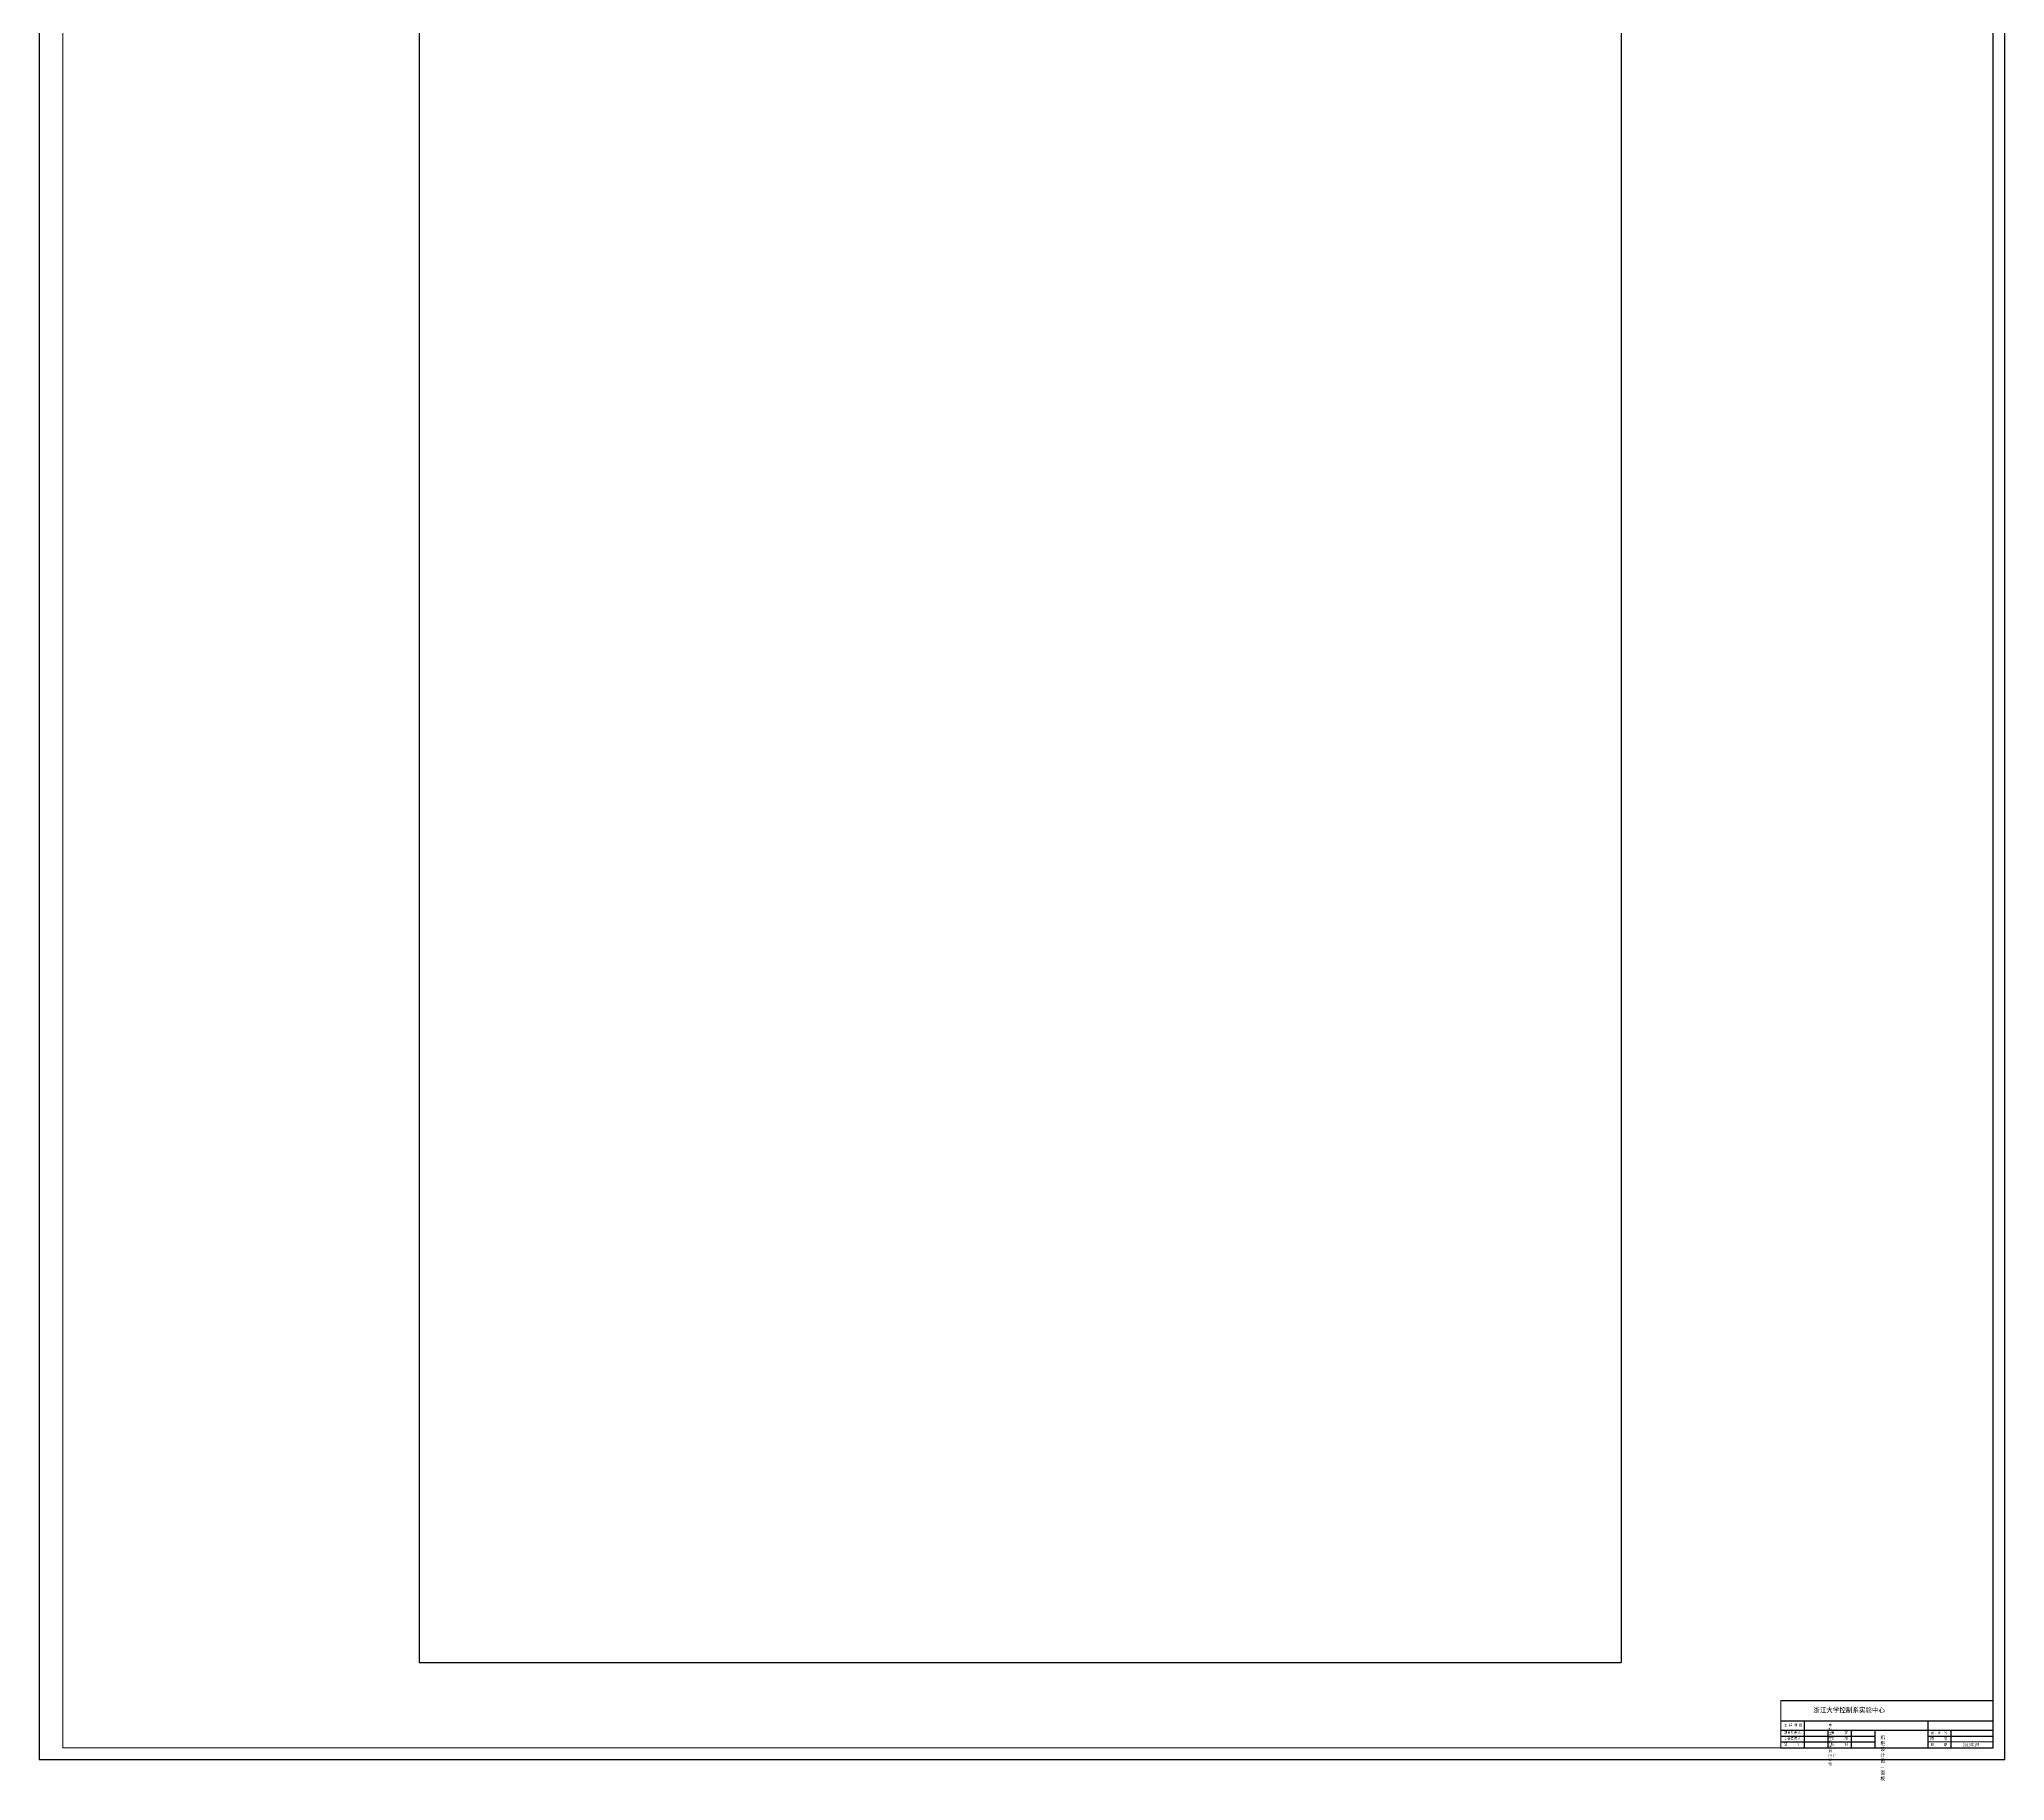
# Model space of a CAD drawing. Header units: millimetres. Extents: x 7991 to 14293, y 2067 to 5530.
# Drawn here: x 7991 to 8972, y 2919 to 3788 of the extents above; entities that cross this region are included whole.
import ezdxf

# ---------------------------------------------------------------- set-up
doc = ezdxf.new("R2010")
doc.units = ezdxf.units.MM
doc.layers.add('PUB_TITLE', color=7, linetype='Continuous')
doc.layers.add('TEL_TITLE', color=7, linetype='Continuous')
doc.styles.add('GB仿宋', font='FINDTXT', dxfattribs={"bigfont": 'FINDHZTXT'})
doc.styles.add('制表文字', font='FINDTXT', dxfattribs={"bigfont": 'FINDHZTXT'})

msp = doc.modelspace()

# ---------------------------------------------------------------- linework, layer by layer
for p, q in [((8180.47, 4577.805), (8180.47, 2977.805)), ((8780.47, 4577.805), (8780.47, 2977.805))]:
    msp.add_line(p, q)
at = {"color": 7}
msp.add_line((8180.47, 2977.805), (8780.47, 2977.805), dxfattribs=at)
at = {"layer": 'PUB_TITLE'}
for p, q in [((8966.038, 2958.734), (8966.038, 2935.214)), ((8860.198, 2948.738), (8966.038, 2948.738)), ((8860.198, 2944.034), (8966.038, 2944.034)), ((8871.958, 2935.214), (8871.958, 2948.738)), ((8883.718, 2935.214), (8883.718, 2944.034)), ((8895.478, 2935.214), (8895.478, 2944.034)), ((8907.238, 2935.214), (8907.238, 2944.034)), ((8933.772, 2944.034), (8933.772, 2948.738)), ((8933.772, 2935.214), (8933.772, 2944.034)), ((8945.149, 2935.214), (8945.149, 2944.034)), ((8860.198, 2941.094), (8907.238, 2941.094)), ((8860.198, 2938.154), (8907.238, 2938.154)), ((8860.198, 2935.214), (8966.038, 2935.214)), ((8933.772, 2941.094), (8966.038, 2941.094)), ((8933.772, 2938.301), (8966.038, 2938.154)), ((8942.518, 2941.094), (8966.038, 2941.094))]:
    msp.add_line(p, q, dxfattribs=at)
at = {"layer": 'PUB_TITLE', "const_width": 0.588}
msp.add_lwpolyline([(8966.038, 2958.734), (8860.198, 2958.734), (8860.198, 2935.214)], dxfattribs=at)
at = {"layer": 'TEL_TITLE'}
msp.add_lwpolyline([(7990.78, 2929.334), (8971.918, 2929.334), (8971.918, 4657.962), (7990.78, 4657.962)], close=True, dxfattribs=at)
at = {"layer": 'TEL_TITLE', "const_width": 0.588}
msp.add_lwpolyline([(8002.561, 2935.214), (8966.038, 2935.214), (8966.038, 4628.003), (8002.561, 4627.921)], close=True, dxfattribs=at)

# ---------------------------------------------------------------- texts
at = {"insert": (8876.395, 2955.059), "char_height": 2.5, "attachment_point": 1, "style": '制表文字'}
msp.add_mtext('浙江大学控制系实验中心', dxfattribs=at)
at = {"attachment_point": 1, "style": '制表文字'}
for s, insert, char_height, width in [('卓越工程师计划{\\fArial|b0|i0|c0|p32;PLC}实验', (8883.959, 2947.103), 1.2936, 0.06413), ('机柜设计图--面板', (8909.905, 2941.13), 1.764, 0.07939)]:
    msp.add_mtext(s, dxfattribs=dict(at, insert=insert, char_height=char_height, width=width))
at = {"layer": 'PUB_TITLE', "style": 'GB仿宋'}
for s, height, p in [('项目负责人', 1.2936, (8861.714, 2942.012)), ('工', 1.294, (8861.773, 2945.69)), ('程', 1.294, (8864.242, 2945.69)), ('项', 1.294, (8866.712, 2945.69)), ('目', 1.294, (8869.182, 2945.69)), ('审\u3000\u3000\u3000定', 1.2936, (8885.234, 2942.012)), ('设\u3000\u3000\u3000计', 1.2936, (8861.714, 2936.132)), ('专业负责人', 1.2936, (8861.714, 2939.072)), ('校\u3000\u3000\u3000对', 1.2936, (8885.234, 2936.132)), ('审\u3000\u3000\u3000核', 1.2936, (8885.234, 2939.072)), ('设\u3000计\u3000号', 1.2936, (8934.896, 2941.916)), ('图\u3000\u3000\u3000号', 1.2936, (8934.896, 2938.976)), ('日\u3000\u3000\u3000期', 1.2936, (8934.896, 2936.036)), ('2013年1月', 1.2936, (8950.985, 2936.002))]:
    msp.add_text(s, height=height, dxfattribs=at).set_placement(p)

doc.saveas('drawing.dxf')
